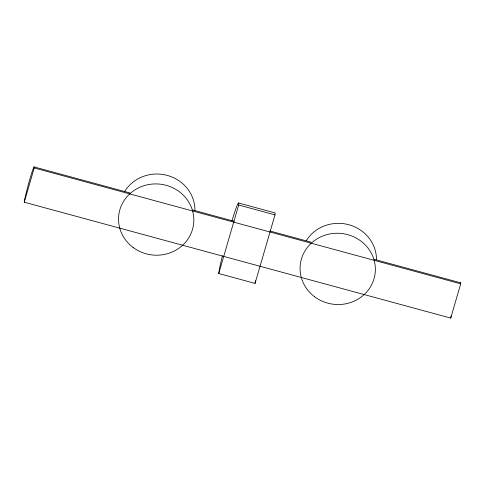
<?xml version="1.0" encoding="UTF-8"?>
<svg xmlns="http://www.w3.org/2000/svg" width="485" height="485" viewBox="0 0 485 485"><rect width="100%" height="100%" fill="white"/><g stroke="black" fill="none" stroke-linecap="round" stroke-linejoin="round"><path stroke-width="0.73" d="M24.25 202.203L34.217 167.943L460.701 283.828L450.735 318.087L24.25 202.203A18.836 0.988 -74.8 0 1 29.918 178.977A18.836 0.988 -74.8 0 1 34.217 167.943M218.741 273.534L238.681 205.016L274.989 214.879L255.049 283.398L218.741 273.534A37.678 1.982 -74.8 0 1 222.439 255.65M238.693 203.027L275.001 212.897A37.678 1.982 -74.8 0 1 274.989 214.879M34.102 166.913L129.895 192.945M192.697 210.011L234.322 221.318M269.981 231.005L311 242.154M374.414 259.384L460.708 282.834M460.38 283.076A18.836 0.988 -74.8 0 1 460.701 283.828M450.735 318.087A18.836 0.988 -74.8 0 1 451.08 315.923M306.338 240.596A37.678 35.623 6.4 0 1 348.8 224.731A37.678 35.623 6.4 0 1 376.481 259.651M124.803 191.266A37.678 35.623 6.4 0 1 167.258 175.406A37.678 35.623 6.4 0 1 194.94 210.326M232 220.626A37.678 1.982 -74.8 0 1 238.681 205.016M255.049 283.398A37.678 1.982 -74.8 0 1 255.437 280.754M314.613 296.765A37.678 35.623 6.4 0 0 375.014 274.201A37.678 35.623 6.4 0 0 323.525 235.71A37.678 35.623 6.4 0 0 314.613 296.765M133.078 247.441A37.678 35.623 6.4 0 0 193.479 224.876A37.678 35.623 6.4 0 0 141.984 186.379A37.678 35.623 6.4 0 0 133.078 247.441"/></g></svg>
